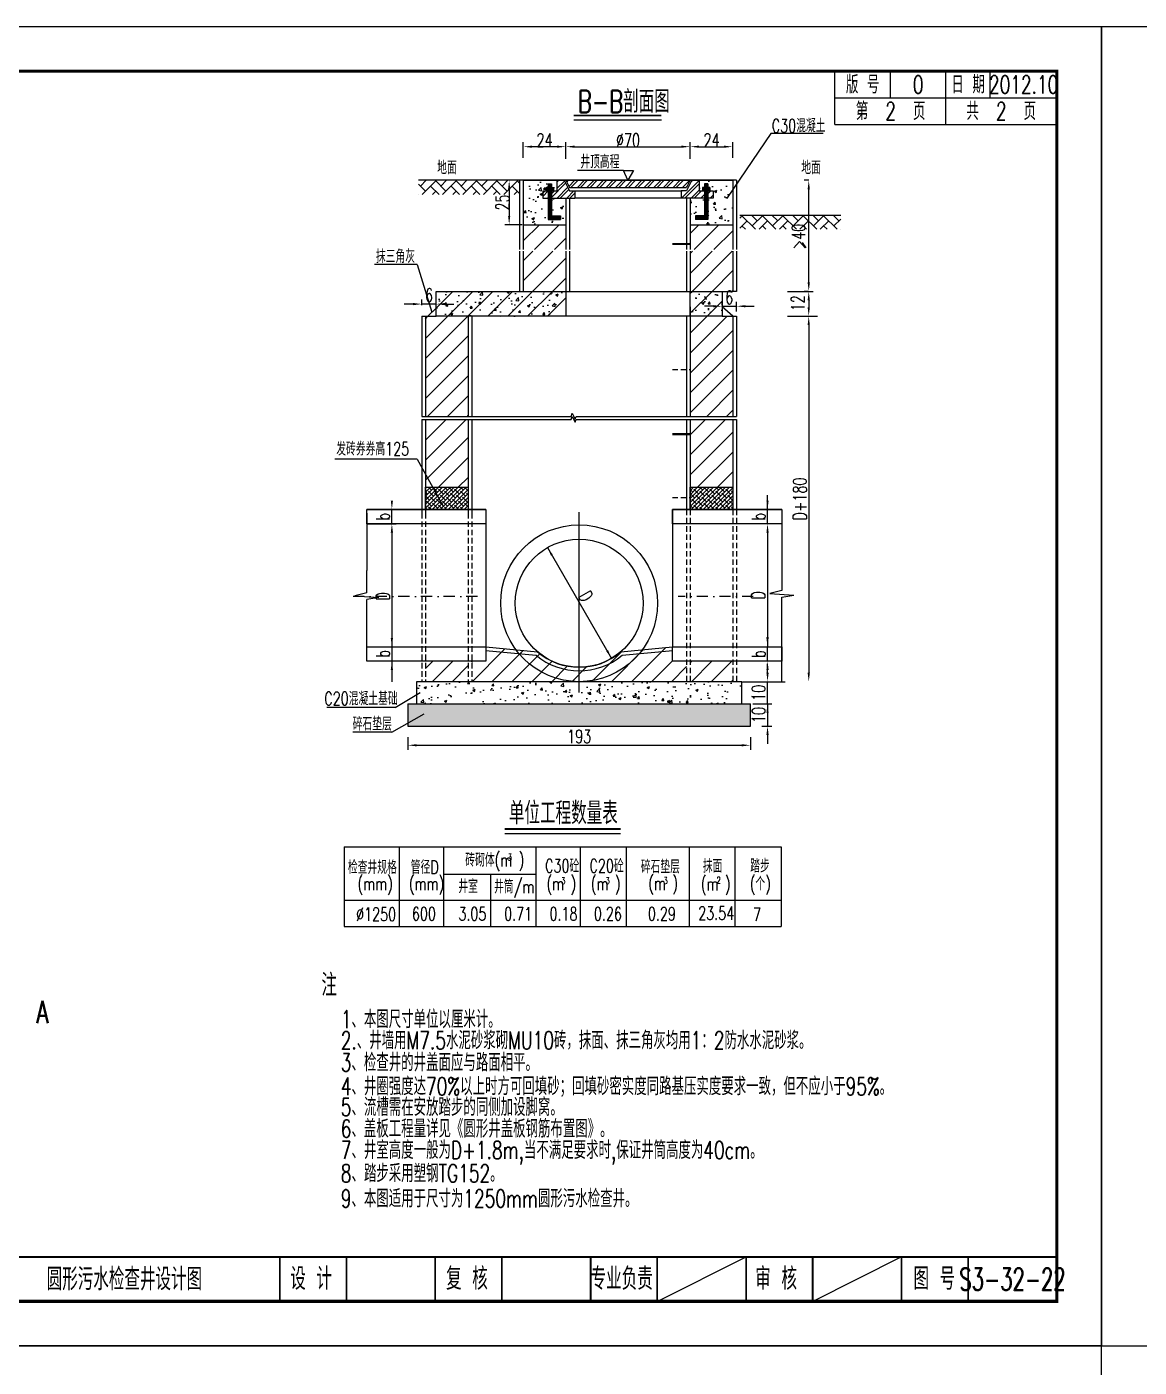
# Model space of a CAD drawing. Extents: x 5781 to 12795, y 1434 to 2653.
# Drawn here: x 8797.8 to 9048.3, y 2089.3 to 2391.2 of the extents above; entities that cross this region are included whole.
import ezdxf
from ezdxf.enums import TextEntityAlignment as Align

# ---------------------------------------------------------------- set-up
doc = ezdxf.new("R2010")
doc.units = 0
doc.header["$LTSCALE"] = 5
doc.linetypes.add('DASHDOT', pattern=[1, 0.5, -0.25, 0, -0.25])
doc.linetypes.add('HIDDEN', pattern=[0.375, 0.25, -0.125])
doc.layers.get('0').update_dxf_attribs({"linetype": 'CONTINUOUS'})
for name, color, linetype in [('YOLLOW', 7, 'CONTINUOUS'), ('中心线', 2, 'DASHDOT'), ('图框', 7, 'CONTINUOUS'), ('填充', 8, 'CONTINUOUS'), ('尺寸标注', 4, 'CONTINUOUS'), ('文字', 7, 'CONTINUOUS'), ('文字字符', 7, 'CONTINUOUS'), ('结构', 7, 'CONTINUOUS'), ('结构1', 1, 'CONTINUOUS'), ('结构2', 7, 'CONTINUOUS'), ('钢筋', 1, 'CONTINUOUS'), ('钢筋2', 3, 'CONTINUOUS')]:
    doc.layers.add(name, color=color, linetype=linetype)
doc.styles.get("Standard").update_dxf_attribs({"font": 'simplex1.shx', "width": 0.7, "bigfont": 'hztxt.shx'})
pattern_1 = [(45, (7408.7392, 2790.806), (-2.245064, 2.245064), [])]
pattern_2 = [(50, (7408.739, 2790.806), (5.46554, -0.478173), [0.5715, -6.2865]), (355, (7408.739, 2790.806), (-1.057285, 5.7317), [0.4572, -5.0292]), (100.451, (7409.1947, 2790.766), (4.408275, 5.2535), [0.4857, -5.3427]), (46.1842, (7408.739, 2792.33), (8.13237, -1.26127), [0.85725, -9.42975]), (96.6356, (7409.417, 2792.225), (7.122127, 7.422767), [0.72855, -8.01405]), (351.184, (7408.739, 2792.33), (7.12214, 7.422754), [0.6858, -7.5438]), (21, (7409.501, 2791.949), (4.548446, -3.067966), [0.5715, -6.2865]), (326, (7409.501, 2791.949), (1.85406, 5.525639), [0.4572, -5.0292]), (71.4514, (7409.88, 2791.6933), (6.402495, 2.457686), [0.4857, -5.3427]), (37.5, (7408.7392, 2790.806), (0.092658, 2.5366512), [0, -4.96824, 0, -5.1054, 0, -5.04825]), (7.5, (7408.7392, 2790.806), (2.00459, 3.0054172), [0, -2.91084, 0, -4.85394, 0, -1.92405]), (327.5, (7407.04, 2790.806), (4.0677179, -0.1718623), [0, -1.905, 0, -5.9436, 0, -7.8867]), (317.5, (7406.278, 2790.806), (4.4438754, 0.762795), [0, -2.4765, 0, -3.94716, 0, -5.6007])]

# ---------------------------------------------------------------- blocks, each defined once
blk = doc.blocks.new('series')
at = {"width": 0.75}
for tag, height, p in [('页码', 4, (-35, -19)), ('图名', 5, (-220, -282)), ('图号', 5, (-20, -282))]:
    blk.add_attdef(tag, text='', height=height, dxfattribs=at).set_placement(p, align=Align.MIDDLE_CENTER)
blk = doc.blocks.new('DIM')
at = {"layer": '尺寸标注'}
blk.add_solid([(-1, -0.125), (-1, 0.125), (0, 0)], dxfattribs=at)
blk = doc.blocks.new('123')
at = {"layer": '图框'}
blk.add_lwpolyline([(6201.38, 2092.12), (6201.38, 2389.12), (5781.38, 2389.12), (5781.38, 2092.12)], close=True, dxfattribs=at)

msp = doc.modelspace()

# ---------------------------------------------------------------- hatches: boundary and pattern name
at = {"layer": '填充'}
h = msp.add_hatch(dxfattribs=at)
h.set_pattern_fill('AR-HBONE', color=8, scale=0.016, style=0)
h.set_pattern_definition([(45, (9180.715, 2148.3971), (2e-16, 2.2989456), [4.8768, -1.6256]), (135, (9181.8645, 2149.5466), (2e-16, 2.2989456), [4.8768, -1.6256])])
h.paths.add_polyline_path([(8908.8041, 2356.5997), (8886.0381, 2356.5997), (8886.0381, 2353.3997), (8908.8041, 2353.3997)])
h = msp.add_hatch(dxfattribs=at)
h.set_pattern_fill('AR-CONC', color=8, scale=0.03, style=0)
h.set_pattern_definition(pattern_2)
h.paths.add_polyline_path([(8909.6041, 2346.6004), (8919.2041, 2346.6004), (8919.2041, 2352.6004), (8916.0041, 2352.6004), (8916.0041, 2348.6004), (8918.0041, 2348.6004), (8918.0041, 2347.8004), (8915.2041, 2347.8004), (8915.2041, 2352.6004), (8914.0041, 2352.6004), (8914.0041, 2354.2004), (8914.8041, 2354.2004), (8914.8041, 2355.0004), (8915.2041, 2355.0004), (8915.2041, 2355.8004), (8916.0041, 2355.8004), (8916.0041, 2355.0004), (8916.4041, 2355.0004), (8916.4041, 2354.2004), (8917.2041, 2354.2004), (8917.2041, 2356.5997), (8909.6041, 2356.5997)])
h.paths.add_polyline_path([(8956.8041, 2356.5997), (8949.2041, 2356.5997), (8949.2041, 2354.2004), (8950.0041, 2354.2004), (8950.0041, 2355.0004), (8950.4041, 2355.0004), (8950.4041, 2355.8004), (8951.2041, 2355.8004), (8951.2041, 2355.0004), (8951.6041, 2355.0004), (8951.6041, 2354.2004), (8952.4041, 2354.2004), (8952.4041, 2352.6004), (8951.2041, 2352.6004), (8951.2041, 2347.8004), (8948.4041, 2347.8004), (8948.4041, 2348.6004), (8950.4041, 2348.6004), (8950.4041, 2352.6004), (8947.2041, 2352.6004), (8947.2041, 2346.6004), (8956.8041, 2346.6004)])
h = msp.add_hatch(dxfattribs=at)
h.set_pattern_fill('ANSI32', scale=0.16, style=0)
h.set_pattern_definition([(45, (9180.715, 2167.7818), (-1.077631, 1.077631), []), (45, (9181.4334, 2167.7818), (-1.077631, 1.077631), [])])
h.paths.add_polyline_path([(8919.2041, 2356.6004), (8920.0041, 2355.0004), (8933.2041, 2355.0004), (8933.2041, 2356.6004)])
h.paths.add_polyline_path([(8946.4041, 2355.0004), (8947.2041, 2356.6004), (8933.2041, 2356.6004), (8933.2041, 2355.0004)])
h.paths.add_polyline_path([(8949.2041, 2354.2004), (8949.2041, 2356.6004), (8947.6025, 2356.6004), (8946.4025, 2354.2004), (8945.2041, 2354.2004), (8945.2041, 2352.6004), (8952.4041, 2352.6004), (8952.4041, 2354.2004)])
h.paths.add_polyline_path([(8921.2041, 2352.6004), (8921.2041, 2354.2004), (8920.0057, 2354.2004), (8918.8057, 2356.6004), (8917.2041, 2356.6004), (8917.2041, 2354.2004), (8914.0041, 2354.2004), (8914.0041, 2352.6004)])
h = msp.add_hatch(dxfattribs=at)
h.set_pattern_fill('AR-HBONE', color=8, scale=0.016, style=0)
h.set_pattern_definition([(135, (8686.445, 2140.5614), (-2e-16, 2.2989456), [4.8768, -1.6256]), (45, (8685.2955, 2141.7109), (-2e-16, 2.2989456), [4.8768, -1.6256])])
h.paths.add_polyline_path([(8958.3559, 2348.764), (8981.1218, 2348.764), (8981.1218, 2345.564), (8958.3559, 2345.564)])
h = msp.add_hatch(dxfattribs=at)
h.set_pattern_fill('AR-CONC', color=8, scale=0.03, style=0)
h.set_pattern_definition(pattern_2)
h.paths.add_polyline_path([(8890.0041, 2325.9997), (8919.2041, 2325.9997), (8919.2041, 2331.5997), (8890.0041, 2331.5997)])
h.paths.add_polyline_path([(8947.2041, 2325.9997), (8954.4041, 2325.9997), (8954.4041, 2331.5997), (8947.2041, 2331.5997)])
h = msp.add_hatch(dxfattribs=at)
h.set_pattern_fill('ANSI31', color=8, style=0)
h.set_pattern_definition([(45, (7300.8107, 1483.5654), (-2.245064, 2.245064), [])])
h.paths.add_polyline_path([(8897.2041, 2302.7259), (8887.6041, 2302.7259), (8887.6041, 2287.7909), (8887.6991, 2287.4836), (8897.2041, 2287.4836)])
h.paths.add_polyline_path([(8947.2041, 2287.4836), (8956.8041, 2287.4836), (8956.8041, 2302.7259), (8947.2041, 2302.7259)])
h = msp.add_hatch(dxfattribs=at)
h.set_pattern_fill('ANSI38', color=8, scale=0.2, style=0)
h.set_pattern_definition([(45, (7300.8107, 1483.56543), (-0.4490128, 0.4490128), []), (135, (7300.8107, 1483.56543), (-1.34703842, 0.4490128), [1.5875, -0.9525])])
h.paths.add_polyline_path([(8897.2041, 2287.4836), (8887.6041, 2287.4836), (8887.6041, 2282.4836), (8897.2041, 2282.4836)])
h.paths.add_polyline_path([(8956.8041, 2287.4836), (8947.2041, 2287.4836), (8947.2041, 2282.4836), (8956.8041, 2282.4836)])
h = msp.add_hatch(dxfattribs=at)
h.set_pattern_fill('ANSI31', color=8, style=0)
edge = h.paths.add_edge_path()
edge.add_line((8912.8242, 2250.431), (8901.2041, 2251.5424))
edge.add_line((8901.2041, 2251.5424), (8901.2041, 2248.3424))
edge.add_line((8901.2041, 2248.3424), (8898.0041, 2248.3424))
edge.add_line((8898.0041, 2248.3424), (8898.0041, 2243.7061))
edge.add_line((8898.0041, 2243.7061), (8943.2041, 2243.7061))
edge.add_line((8943.2041, 2243.7061), (8946.4041, 2243.7061))
edge.add_line((8946.4041, 2243.7061), (8946.4041, 2248.3424))
edge.add_line((8946.4041, 2248.3424), (8943.2041, 2248.3424))
edge.add_line((8943.2041, 2248.3424), (8943.2041, 2251.5424))
edge.add_line((8943.2041, 2251.5424), (8931.584, 2250.431))
edge.add_arc((8922.2041, 2261.3665), 14.4072, 229.378748, 310.621252, ccw=False)
h = msp.add_hatch(dxfattribs=at)
h.set_pattern_fill('ANSI31', color=8, style=0)
edge = h.paths.add_edge_path()
edge.add_line((8887.6041, 2248.3424), (8887.6041, 2243.7061))
edge.add_line((8887.6041, 2243.7061), (8897.2041, 2243.7061))
edge.add_line((8897.2041, 2243.7061), (8897.2041, 2248.3424))
edge.add_line((8897.2041, 2248.3424), (8887.7942, 2248.3424))
h = msp.add_hatch(dxfattribs=at)
h.set_pattern_fill('ANSI31', color=8, style=0)
h.paths.add_polyline_path([(8947.2041, 2248.3424), (8947.2041, 2243.7061), (8956.8041, 2243.7061), (8956.8041, 2248.3424)])
h = msp.add_hatch(dxfattribs=at)
h.set_pattern_fill('AR-CONC', color=8, scale=0.03, style=0)
h.set_pattern_definition(pattern_2)
h.paths.add_polyline_path([(8885.6041, 2238.7061), (8958.8041, 2238.7061), (8958.8041, 2243.7061), (8885.6041, 2243.7061)])
at = {"layer": '尺寸标注'}
h = msp.add_hatch(dxfattribs=at)
h.set_pattern_fill('ANSI31', color=8, style=0)
h.set_pattern_definition(pattern_1)
h.paths.add_polyline_path([(8909.6041, 2346.6004), (8909.6041, 2341.0124), (8919.2041, 2341.0124), (8919.2041, 2346.6004)])
h.paths.add_polyline_path([(8956.8041, 2341.0124), (8956.8041, 2346.6004), (8947.2041, 2346.6004), (8947.2041, 2341.0124)])
h.paths.add_polyline_path([(8954.4041, 2331.5997), (8956.8041, 2331.5997), (8956.8041, 2340.6378), (8947.2041, 2340.6378), (8947.2041, 2331.5997)])
h.paths.add_polyline_path([(8919.2041, 2331.5997), (8919.2041, 2340.6378), (8909.6041, 2340.6378), (8909.6041, 2331.5997)])
h.paths.add_polyline_path([(8897.2041, 2325.9997), (8890.0041, 2325.9997), (8887.6041, 2325.9997), (8887.6041, 2303.45), (8897.2041, 2303.45)])
h.paths.add_polyline_path([(8947.2041, 2303.45), (8956.8041, 2303.45), (8956.8041, 2325.9997), (8954.4041, 2325.9997), (8947.2041, 2325.9997)])
h = msp.add_hatch(dxfattribs=at)
h.set_pattern_fill('ANSI31', color=8, style=0)
h.set_pattern_definition(pattern_1)
h.paths.add_polyline_path([(8890.0041, 2331.5997), (8890.0041, 2325.9997), (8919.2041, 2325.9997), (8919.2041, 2331.5997)])
h.paths.add_polyline_path([(8947.2041, 2331.5997), (8947.2041, 2325.9997), (8954.4041, 2325.9997), (8954.4041, 2331.5997)])
h = msp.add_hatch(dxfattribs=at)
h.set_pattern_fill('AR-SAND', color=8, scale=0.03, style=0)
h.set_pattern_definition([(37.5, (7962.6578, 1208.3561), (-0.0480009, 1.4682397), [0, -1.15824, 0, -1.2954, 0, -1.23825]), (7.5, (7962.6578, 1208.3561), (1.3485698, 2.1504753), [0, -0.62484, 0, -1.04394, 0, -0.40005]), (327.5, (7961.7205, 1208.3561), (2.3729771, 0.0043116), [0, -0.381, 0, -1.3716, 0, -1.7907]), (317.5, (7961.7205, 1208.3561), (2.2906694, 0.668788), [0, -0.1905, 0, -0.89916, 0, -1.0287])])
h.paths.add_polyline_path([(8883.6041, 2238.7061), (8883.6041, 2233.7061), (8960.8041, 2233.7061), (8960.8041, 2238.7061)])

# ---------------------------------------------------------------- linework, layer by layer
for p, q in [((8920.976, 2370.1837), (8940.7318, 2370.1837)), ((8908.8041, 2356.5997), (8886.0381, 2356.5997)), ((8958.3559, 2348.764), (8981.1218, 2348.764)), ((8905.4668, 2209.541), (8931.5174, 2209.541))]:
    msp.add_line(p, q)
at = {"const_width": 0.4}
for points in [[(8920.976, 2371.1837), (8940.7318, 2371.1837)], [(8905.4668, 2210.541), (8931.5174, 2210.541)]]:
    msp.add_lwpolyline(points, dxfattribs=at)
at = {"layer": 'YOLLOW'}
for q in [(8867.1722, 2293.8393), (8891.6241, 2283.0824)]:
    msp.add_line((8885.7333, 2293.8393), q, dxfattribs=at)
at = {"layer": '中心线'}
for p, q in [((8899.2766, 2262.9061), (8871.2534, 2262.9061)), ((8961.3848, 2262.9061), (8944.5053, 2262.9061))]:
    msp.add_line(p, q, dxfattribs=at)
at = {"layer": '图框'}
for p, q in [((8979.7937, 2369.1667), (8979.7937, 2381.1667)), ((8992.2937, 2375.1667), (8992.2937, 2381.1667)), ((9004.7937, 2375.1667), (9004.7937, 2381.1667)), ((9014.7937, 2375.1667), (9014.7937, 2381.1667)), ((8979.7937, 2375.1667), (9029.7937, 2375.1667)), ((9004.7937, 2369.1667), (9004.7937, 2375.1667)), ((8979.7937, 2369.1667), (9029.7937, 2369.1667)), ((8939.7937, 2104.1667), (8959.7937, 2114.1667)), ((8994.7937, 2114.1667), (8974.7937, 2104.1667))]:
    msp.add_line(p, q, dxfattribs=at)
for points, const_width in [([(9029.7937, 2381.1667), (8649.7937, 2381.1667), (8649.7937, 2104.1667), (9029.7937, 2104.1667), (9029.7937, 2381.1667)], 0.7), ([(8649.7937, 2114.1667), (9029.7937, 2114.1667)], 0.4), ([(8854.7937, 2104.1667), (8854.7937, 2114.1667)], 0.4), ([(8869.7937, 2104.1667), (8869.7937, 2114.1667)], 0.4), ([(8889.7937, 2104.1667), (8889.7937, 2114.1667)], 0.4), ([(8904.7937, 2104.1667), (8904.7937, 2114.1667)], 0.4), ([(8924.7937, 2104.1667), (8924.7937, 2114.1667)], 0.4), ([(8924.7937, 2104.1667), (8924.7937, 2114.1667)], 0.4), ([(8939.7937, 2104.1667), (8939.7937, 2114.1667)], 0.4), ([(8959.7937, 2104.1667), (8959.7937, 2114.1667)], 0.4), ([(8974.7937, 2104.1667), (8974.7937, 2114.1667)], 0.4), ([(8994.7937, 2104.1667), (8994.7937, 2114.1667)], 0.4), ([(9009.7937, 2104.1667), (9009.7937, 2114.1667)], 0.4)]:
    msp.add_lwpolyline(points, dxfattribs=dict(at, const_width=const_width))
at = {"layer": '填充'}
msp.add_line((8874.5843, 2279.2836), (8881.0302, 2279.2836), dxfattribs=at)
at = {"layer": '尺寸标注'}
for p, q in [((8965.3841, 2367.1178), (8955.5507, 2352.6349)), ((8977.1811, 2367.1178), (8965.3841, 2367.1178)), ((8909.6041, 2361.6301), (8909.6041, 2365.168)), ((8917.2044, 2364.168), (8911.6041, 2364.168)), ((8919.2041, 2361.4301), (8919.2041, 2365.168)), ((8919.2044, 2361.6301), (8919.2044, 2365.168)), ((8921.2041, 2364.168), (8945.2041, 2364.168)), ((8947.2041, 2361.4301), (8947.2041, 2365.168)), ((8947.2041, 2361.6307), (8947.2041, 2365.168)), ((8949.2041, 2364.168), (8954.8041, 2364.168)), ((8956.8041, 2361.6301), (8956.8041, 2365.168)), ((8932.197, 2358.7732), (8921.7939, 2358.7732)), ((8932.197, 2358.7732), (8934.4659, 2358.7732)), ((8933.1982, 2356.6131), (8932.197, 2358.7732)), ((8934.4659, 2358.7732), (8933.1982, 2356.6131)), ((8909.4041, 2356.5997), (8905.4439, 2356.5997)), ((8906.4439, 2354.5997), (8906.4439, 2348.6004)), ((8973.947, 2356.5997), (8972.9041, 2356.5997)), ((8973.9041, 2333.5997), (8973.9041, 2354.5997)), ((8909.4041, 2346.6004), (8905.4439, 2346.6004)), ((8972.4224, 2342.6052), (8973.2817, 2341.42)), ((8885.7333, 2337.6586), (8876.1167, 2337.6586)), ((8885.7333, 2337.6586), (8889.0604, 2326.9017)), ((8969.0869, 2331.5997), (8974.9041, 2331.5997)), ((8973.7041, 2331.5997), (8972.9041, 2331.5997)), ((8884.8041, 2328.7304), (8882.8041, 2328.7304)), ((8886.8041, 2328.4997), (8886.8041, 2329.7304)), ((8890.0041, 2328.7304), (8886.8041, 2328.7304)), ((8888.1584, 2325.9997), (8890.0041, 2327.8454)), ((8890.0041, 2328.4997), (8890.0041, 2329.7304)), ((8892.0041, 2328.7304), (8894.0041, 2328.7304)), ((8952.4041, 2328.2467), (8950.4041, 2328.2467)), ((8954.4041, 2328.4997), (8954.4041, 2329.2467)), ((8954.4041, 2328.2467), (8957.6041, 2328.2467)), ((8954.4041, 2328.0997), (8954.4041, 2325.9997)), ((8956.8041, 2325.9997), (8954.4041, 2328.0997)), ((8957.6041, 2327.0826), (8957.6041, 2329.2467)), ((8959.6041, 2328.2467), (8961.6041, 2328.2467)), ((8973.9041, 2329.5997), (8973.9041, 2327.9997)), ((8969.0869, 2325.9997), (8974.9041, 2325.9997)), ((8969.0869, 2325.9997), (8974.9041, 2325.9997)), ((8973.9955, 2325.9997), (8975.9041, 2325.9997)), ((8973.9041, 2323.9997), (8973.9041, 2245.7061)), ((8964.6255, 2282.4836), (8964.6255, 2285.6836)), ((8880.0302, 2279.2836), (8880.0302, 2282.4836)), ((8964.6255, 2279.2836), (8964.6255, 2282.4836)), ((8967.785, 2279.2836), (8963.8417, 2279.2836)), ((8880.0302, 2277.2836), (8880.0302, 2246.9061)), ((8880.0302, 2277.2836), (8880.0302, 2275.2836)), ((8964.6255, 2277.2836), (8964.6255, 2251.5424)), ((8964.6255, 2277.2836), (8964.6255, 2275.2836)), ((8915.0791, 2273.8885), (8929.486, 2248.935)), ((8964.6255, 2248.3424), (8964.6255, 2251.5424)), ((8880.0302, 2246.9061), (8880.0302, 2243.7061)), ((8967.785, 2248.3424), (8963.8417, 2248.3424)), ((8964.6255, 2245.7061), (8964.6255, 2247.7061)), ((8959.0041, 2243.7061), (8963.6213, 2243.7061)), ((8959.0041, 2243.7061), (8963.6213, 2243.7061)), ((8961.2084, 2243.7061), (8965.6255, 2243.7061)), ((8961.3041, 2243.7061), (8965.6255, 2243.7061)), ((8963.3084, 2243.7061), (8965.6255, 2243.7061)), ((8963.3127, 2243.7061), (8968.5812, 2243.7061)), ((8964.6255, 2238.7061), (8964.6255, 2243.7061)), ((8880.7965, 2237.8583), (8886.4226, 2241.2312)), ((8880.7965, 2237.8583), (8865.3761, 2237.8583)), ((8961.3041, 2238.7061), (8965.6255, 2238.7061)), ((8963.3084, 2238.7061), (8965.6255, 2238.7061)), ((8963.3084, 2238.7061), (8965.6255, 2238.7061)), ((8964.6255, 2238.7061), (8964.6255, 2233.7061)), ((8964.6255, 2236.7061), (8964.6255, 2234.7061)), ((8964.6255, 2236.7061), (8964.6255, 2234.7061)), ((8880.0447, 2232.3583), (8887.3284, 2236.4581)), ((8963.3084, 2233.7061), (8965.6255, 2233.7061)), ((8880.0447, 2232.3583), (8871.2158, 2232.3583)), ((8883.6041, 2231.2061), (8883.6041, 2228.3855)), ((8960.8041, 2231.2061), (8960.8041, 2228.3855)), ((8964.6255, 2231.7061), (8964.6255, 2229.7061)), ((8885.6041, 2229.3855), (8958.8041, 2229.3855))]:
    msp.add_line(p, q, dxfattribs=at)
at = {"layer": '尺寸标注', "ltscale": 0.5}
msp.add_line((8922.2041, 2241.2457), (8922.2041, 2281.8494), dxfattribs=at)
at = {"layer": '尺寸标注', "color": 1}
msp.add_line((8883.6041, 2238.7061), (8960.8041, 2238.7061), dxfattribs=at)
at = {"layer": '文字'}
msp.add_lwpolyline([(8803.5486, 2170.6217, 0, 0.7, 0), (8803.5486, 2168.6217, 0, 0, 0), (8803.5486, 2166.1217, 0, 0, 0), (8798.7518, 2166.1217, 0, 0, 0)], format="xyseb", dxfattribs=at)
at = {"layer": '文字字符', "color": 1, "linetype": 'ByBlock'}
for p, q in [((8869.2878, 2206.541), (8967.6964, 2206.541)), ((8869.2878, 2206.541), (8869.2878, 2188.541)), ((8967.6964, 2206.541), (8967.6964, 2188.541)), ((8869.2878, 2188.541), (8967.6964, 2188.541))]:
    msp.add_line(p, q, dxfattribs=at)
at = {"layer": '文字字符'}
for p, q in [((8881.6914, 2206.541), (8881.6914, 2188.541)), ((8891.6914, 2206.541), (8891.6914, 2188.541)), ((8912.4668, 2206.541), (8912.4668, 2194.541)), ((8912.4668, 2206.541), (8912.4668, 2188.541)), ((8922.4668, 2206.541), (8922.4668, 2188.541)), ((8932.796, 2206.541), (8932.796, 2188.541)), ((8946.9503, 2206.541), (8946.9503, 2188.541)), ((8957.2558, 2206.541), (8957.2558, 2194.541)), ((8912.4668, 2200.2771), (8891.6914, 2200.2771)), ((8902.2523, 2200.2771), (8902.2523, 2188.541)), ((8869.2878, 2194.541), (8967.6964, 2194.541)), ((8869.2878, 2194.541), (8967.6964, 2194.541)), ((8869.2878, 2194.541), (8967.6964, 2194.541)), ((8957.2558, 2194.541), (8957.2558, 2188.541))]:
    msp.add_line(p, q, dxfattribs=at)
at = {"layer": '结构'}
for p, q in [((8921.2041, 2354.2004), (8945.2041, 2354.2004)), ((8945.2041, 2352.6004), (8921.2041, 2352.6004)), ((8967.8709, 2282.493), (8967.8709, 2264.2206)), ((8874.3843, 2281.6836), (8874.3843, 2268.75)), ((8874.3843, 2263.6937), (8874.3843, 2268.75)), ((8874.3843, 2263.6937), (8871.6658, 2263.0013)), ((8967.8709, 2264.2206), (8965.1524, 2263.5282)), ((8871.6658, 2263.0013), (8877.0582, 2262.6891)), ((8877.0582, 2262.6891), (8874.3843, 2262.2273)), ((8874.3843, 2251.5424), (8874.3843, 2262.2273)), ((8965.1524, 2263.5282), (8970.5448, 2263.216)), ((8967.8709, 2262.7654), (8970.5448, 2263.216)), ((8967.8709, 2243.7061), (8967.8709, 2262.7654))]:
    msp.add_line(p, q, dxfattribs=at)
for points in [[(8886.8041, 2303.45), (8920.4236, 2303.45), (8920.6275, 2304.1742), (8921.2738, 2302.847), (8921.5009, 2303.45), (8957.6041, 2303.45)], [(8886.8041, 2302.7259), (8920.4236, 2302.7259), (8920.6275, 2303.4501), (8921.2738, 2302.1228), (8921.5009, 2302.7259), (8957.6041, 2302.7259)]]:
    msp.add_lwpolyline(points, dxfattribs=at)
for radius in [17.6604, 14.4072]:
    msp.add_circle((8922.2041, 2261.3665), radius, dxfattribs=at)
at = {"layer": '结构1'}
for p, q in [((8943.2041, 2342.3997), (8947.2041, 2342.3997)), ((8943.2041, 2342.1997), (8947.2041, 2342.1997)), ((8943.2041, 2299.5997), (8947.2041, 2299.5997)), ((8943.2041, 2299.3997), (8947.2041, 2299.3997)), ((8901.1279, 2250.746), (8912.4995, 2249.6584)), ((8931.9087, 2249.6584), (8943.2803, 2250.746)), ((8958.8041, 2243.7061), (8885.6041, 2243.7061)), ((8885.6041, 2243.7061), (8885.6041, 2238.7061)), ((8958.8041, 2238.7061), (8958.8041, 2243.7061)), ((8883.6041, 2238.7061), (8883.6041, 2233.7061)), ((8960.8041, 2233.7061), (8960.8041, 2238.7061)), ((8883.6041, 2233.7061), (8960.8041, 2233.7061))]:
    msp.add_line(p, q, dxfattribs=at)
at = {"layer": '结构1', "linetype": 'HIDDEN'}
for p, q in [((8943.2041, 2313.9997), (8947.2041, 2313.9997)), ((8943.2041, 2285.1997), (8947.2041, 2285.1997)), ((8947.2041, 2282.4836), (8947.2041, 2243.7061)), ((8956.8041, 2282.4836), (8956.8041, 2243.7061)), ((8887.6041, 2281.6836), (8887.6041, 2243.7061)), ((8897.2041, 2281.6836), (8897.2041, 2243.7061))]:
    msp.add_line(p, q, dxfattribs=at)
at = {"layer": '结构1'}
for points in [[(8890.0041, 2331.5997), (8919.2041, 2331.5997), (8919.2041, 2325.9997), (8890.0041, 2325.9997)], [(8947.2041, 2331.5997), (8954.4041, 2331.5997), (8954.4041, 2325.9997), (8947.2041, 2325.9997)], [(8887.6041, 2287.4836), (8897.2041, 2287.4836), (8897.2041, 2282.4836), (8887.6041, 2282.4836)], [(8947.2041, 2287.4836), (8956.8041, 2287.4836), (8956.8041, 2282.4836), (8947.2041, 2282.4836)], [(8874.3843, 2282.4836), (8901.2041, 2282.4836), (8901.2041, 2279.2836), (8874.3843, 2279.2836)], [(8943.2041, 2282.4836), (8967.8709, 2282.4836), (8967.8709, 2279.2836), (8943.2041, 2279.2836)], [(8874.3843, 2251.5424), (8901.2041, 2251.5424), (8901.2041, 2248.3424), (8874.3843, 2248.3424)], [(8943.2041, 2251.5424), (8967.8709, 2251.5424), (8967.8709, 2248.3424), (8943.2041, 2248.3424)]]:
    msp.add_lwpolyline(points, close=True, dxfattribs=at)
msp.add_arc((8922.2041, 2261.3665), 15.2072, 230.345296, 309.654704, dxfattribs=at)
at = {"layer": '结构2'}
for p, q in [((8901.2041, 2282.4836), (8874.3843, 2282.4836)), ((8967.8709, 2282.4836), (8943.2041, 2282.4836)), ((8943.2041, 2282.4836), (8943.2041, 2251.5424)), ((8901.2041, 2279.2836), (8874.3843, 2279.2836)), ((8901.2041, 2281.6836), (8901.2041, 2251.5424)), ((8967.8709, 2279.2836), (8943.2041, 2279.2836))]:
    msp.add_line(p, q, dxfattribs=at)
msp.add_lwpolyline([(8890.0041, 2331.5997), (8954.4041, 2331.5997), (8954.4041, 2325.9997), (8890.0041, 2325.9997)], close=True, dxfattribs=at)
at = {"layer": '钢筋', "linetype": 'Continuous'}
for p, q in [((8909.6041, 2356.6004), (8956.8041, 2356.6004)), ((8909.6041, 2356.6004), (8909.6041, 2346.6004)), ((8956.8041, 2356.6004), (8956.8041, 2346.6004)), ((8919.2041, 2352.6004), (8919.2041, 2346.6004)), ((8947.2041, 2352.6004), (8947.2041, 2346.6004)), ((8909.6041, 2346.6004), (8909.6041, 2341.0124)), ((8919.2041, 2346.6004), (8919.2041, 2341.0124)), ((8947.2041, 2346.6004), (8947.2041, 2341.0124)), ((8956.8041, 2346.6004), (8956.8041, 2341.0124)), ((8909.6041, 2340.6378), (8909.6041, 2331.5997)), ((8919.2041, 2340.6378), (8919.2041, 2331.5997)), ((8947.2041, 2340.6378), (8947.2041, 2331.5997)), ((8956.8041, 2340.6378), (8956.8041, 2331.5997)), ((8947.2041, 2328.0997), (8947.2041, 2303.45)), ((8887.6041, 2325.9997), (8887.6041, 2303.45)), ((8897.2041, 2325.9997), (8897.2041, 2303.45)), ((8956.8041, 2325.9997), (8956.8041, 2303.45)), ((8887.6041, 2302.7259), (8887.6041, 2281.6836)), ((8897.2041, 2302.7259), (8897.2041, 2281.6836)), ((8947.2041, 2302.7259), (8947.2041, 2282.4836)), ((8956.8041, 2302.7259), (8956.8041, 2282.4836))]:
    msp.add_line(p, q, dxfattribs=at)
at = {"layer": '钢筋'}
for p, q in [((8917.2041, 2356.6004), (8917.2041, 2354.2004)), ((8918.8057, 2356.6004), (8920.0057, 2354.2004)), ((8919.2041, 2356.6004), (8920.0041, 2355.0004)), ((8920.0041, 2355.0004), (8946.4041, 2355.0004)), ((8947.6025, 2356.6004), (8946.4025, 2354.2004)), ((8947.2041, 2356.6004), (8946.4041, 2355.0004)), ((8949.2041, 2356.6004), (8949.2041, 2354.2004)), ((8914.0041, 2354.2004), (8917.2041, 2354.2004)), ((8914.0041, 2354.2004), (8914.0041, 2352.6004)), ((8914.0041, 2352.6004), (8921.2041, 2352.6004)), ((8920.0057, 2354.2004), (8921.2041, 2354.2004)), ((8921.2041, 2354.2004), (8921.2041, 2352.6004)), ((8946.4025, 2354.2004), (8945.2041, 2354.2004)), ((8945.2041, 2354.2004), (8945.2041, 2352.6004)), ((8952.4041, 2352.6004), (8945.2041, 2352.6004)), ((8949.2041, 2354.2004), (8952.4041, 2354.2004)), ((8952.4041, 2354.2004), (8952.4041, 2352.6004)), ((8909.6041, 2346.6004), (8919.2041, 2346.6004)), ((8947.2041, 2346.6004), (8956.8041, 2346.6004)), ((8947.2041, 2331.5997), (8956.8041, 2331.5997))]:
    msp.add_line(p, q, dxfattribs=at)
at = {"layer": '钢筋', "color": 3, "linetype": 'HIDDEN'}
for p, q in [((8946.4041, 2282.4836), (8946.4041, 2243.7061)), ((8957.6041, 2282.4836), (8957.6041, 2243.7061)), ((8886.8041, 2281.6836), (8886.8041, 2243.7061)), ((8898.0041, 2281.6836), (8898.0041, 2243.7061))]:
    msp.add_line(p, q, dxfattribs=at)
at = {"layer": '钢筋2', "linetype": 'Continuous'}
for p, q in [((8908.8041, 2356.6004), (8908.8041, 2341.0124)), ((8957.6041, 2356.6004), (8957.6041, 2341.0124)), ((8920.0041, 2352.6004), (8920.0041, 2341.0124)), ((8946.4041, 2352.6004), (8946.4041, 2341.0124)), ((8908.8041, 2340.6378), (8908.8041, 2331.5997)), ((8920.0041, 2340.6378), (8920.0041, 2331.5997)), ((8946.4041, 2340.6378), (8946.4041, 2331.5997)), ((8957.6041, 2340.6378), (8957.6041, 2331.5997)), ((8957.6041, 2331.5997), (8956.8041, 2331.5997)), ((8886.8041, 2325.9997), (8886.8041, 2303.45)), ((8886.8041, 2325.9997), (8890.0041, 2325.9997)), ((8898.0041, 2325.9997), (8898.0041, 2303.45)), ((8946.4041, 2325.9997), (8946.4041, 2303.45)), ((8954.4041, 2325.9997), (8957.6041, 2325.9997)), ((8957.6041, 2325.9997), (8957.6041, 2303.45)), ((8886.8041, 2302.7259), (8886.8041, 2281.6836)), ((8898.0041, 2302.7259), (8898.0041, 2281.6836)), ((8946.4041, 2302.7259), (8946.4041, 2282.4836)), ((8957.6041, 2302.7259), (8957.6041, 2282.4836)), ((8901.2041, 2251.5424), (8912.8242, 2250.431)), ((8931.584, 2250.431), (8943.2041, 2251.5424))]:
    msp.add_line(p, q, dxfattribs=at)
at = {"layer": '钢筋2'}
msp.add_line((8957.6041, 2356.5997), (8908.8041, 2356.5997), dxfattribs=at)
at = {"layer": '钢筋2', "color": 7, "linetype": 'Continuous'}
for p, q in [((8914.8041, 2355.0004), (8916.4041, 2355.0004)), ((8914.8041, 2355.0004), (8914.8041, 2354.2004)), ((8914.8041, 2354.8004), (8916.4041, 2354.8004)), ((8914.8041, 2354.6004), (8916.4041, 2354.6004)), ((8914.8041, 2354.4004), (8916.4041, 2354.4004)), ((8915.2041, 2355.8004), (8916.0041, 2355.8004)), ((8915.2041, 2355.8004), (8915.2041, 2347.8004)), ((8915.4041, 2355.8004), (8915.4041, 2348.0004)), ((8915.6041, 2355.8004), (8915.6041, 2348.2004)), ((8915.8041, 2355.8004), (8915.8041, 2348.4004)), ((8916.0041, 2355.8004), (8916.0041, 2348.6004)), ((8916.4041, 2355.0004), (8916.4041, 2354.2004)), ((8951.6041, 2355.0004), (8950.0041, 2355.0004)), ((8950.0041, 2355.0004), (8950.0041, 2354.2004)), ((8951.6041, 2354.8004), (8950.0041, 2354.8004)), ((8951.6041, 2354.6004), (8950.0041, 2354.6004)), ((8951.6041, 2354.4004), (8950.0041, 2354.4004)), ((8951.2041, 2355.8004), (8950.4041, 2355.8004)), ((8950.4041, 2355.8004), (8950.4041, 2348.6004)), ((8950.6041, 2355.8004), (8950.6041, 2348.4004)), ((8950.8041, 2355.8004), (8950.8041, 2348.2004)), ((8951.0041, 2355.8004), (8951.0041, 2348.0004)), ((8951.2041, 2355.8004), (8951.2041, 2347.8004)), ((8951.6041, 2355.0004), (8951.6041, 2354.2004)), ((8915.6041, 2348.2004), (8918.0041, 2348.2004)), ((8915.8041, 2348.4004), (8918.0041, 2348.4004)), ((8916.0041, 2348.6004), (8918.0041, 2348.6004)), ((8918.0041, 2348.6004), (8918.0041, 2347.8004)), ((8948.4041, 2348.6004), (8948.4041, 2347.8004)), ((8950.4041, 2348.6004), (8948.4041, 2348.6004)), ((8950.6041, 2348.4004), (8948.4041, 2348.4004)), ((8950.8041, 2348.2004), (8948.4041, 2348.2004)), ((8915.2041, 2347.8004), (8918.0041, 2347.8004)), ((8915.4041, 2348.0004), (8918.0041, 2348.0004)), ((8951.0041, 2348.0004), (8948.4041, 2348.0004)), ((8951.2041, 2347.8004), (8948.4041, 2347.8004))]:
    msp.add_line(p, q, dxfattribs=at)
at = {"layer": '钢筋2', "linetype": 'Continuous'}
msp.add_arc((8922.2041, 2261.3665), 14.4072, 229.378748, 310.621252, dxfattribs=at)

# ---------------------------------------------------------------- block references
at = {"layer": '图框'}
ref = msp.add_blockref('series', (9039.7937, 2391.1667), dxfattribs=at)
ref.add_attrib('页码', '第  2  页    共  2  页', dxfattribs={"layer": '0', "height": 4, "width": 0.7}).set_placement((9004.7937, 2372.1667), align=Align.MIDDLE_CENTER)
ref.add_attrib('图名', '圆形污水检查井设计图', dxfattribs={"layer": '0', "height": 5, "width": 0.7}).set_placement((8819.7937, 2109.1667), align=Align.MIDDLE_CENTER)
ref.add_attrib('图号', 'S3-32-22', dxfattribs={"layer": '0', "height": 5, "width": 0.65}).set_placement((9019.7937, 2109.1667), align=Align.MIDDLE_CENTER)
at = {"layer": '填充', "xscale": 2, "yscale": 2, "zscale": 2}
for p, rotation in [((8906.4439, 2356.5997), 90), ((8880.0302, 2279.2836), 90), ((8964.6255, 2251.7424), 270)]:
    msp.add_blockref('DIM', p, dxfattribs=dict(at, rotation=rotation))
at = {"layer": '尺寸标注'}
for p in [(2838.4169, 2.046), (3258.4169, 2.046), (2838.4169, -294.954)]:
    msp.add_blockref('123', p, dxfattribs=at)
at = {"layer": '尺寸标注', "yscale": 2, "zscale": 2}
for p, xscale, rotation in [((8909.6041, 2364.168), 2, 180), ((8919.2041, 2364.168), 2, 180), ((8947.2041, 2364.168), 2, 180), ((8973.9041, 2356.5997), 2, 90), ((8906.4439, 2346.6004), 2, 270), ((8973.9041, 2331.5997), 2, 270), ((8973.9041, 2331.5997), 2, 90), ((8890.0041, 2328.7304), 2, 180), ((8957.6041, 2328.2467), 2, 180), ((8973.9041, 2325.9997), 2, 270), ((8973.9041, 2325.9997), 2, 90), ((8880.0302, 2282.4836), 2, 270), ((8964.6255, 2282.4836), 2, 270), ((8880.0302, 2279.2836), 2, 90), ((8964.6255, 2279.2836), 2, 90), ((8964.6255, 2279.2836), 2, 90), ((8915.0791, 2273.8885), 2.000000000000164, 119.9999999999973), ((8880.0302, 2251.5424), -2, 90), ((8964.6255, 2251.5424), 2, 270), ((8929.5029, 2248.945), 2.000000000000164, 299.9999999999972), ((8880.0302, 2248.3424), 2, 90), ((8964.6255, 2248.3424), 2, 90), ((8964.6255, 2248.3424), 2, 90), ((8964.6255, 2243.7061), 2, 270), ((8973.9041, 2243.7061), 2, 270), ((8964.6255, 2238.7061), 2, 90), ((8964.6255, 2238.7061), 2, 90), ((8964.6255, 2233.7061), 2, 90), ((8883.6041, 2229.3855), 2, 180)]:
    msp.add_blockref('DIM', p, dxfattribs=dict(at, xscale=xscale, rotation=rotation))
at = {"layer": '尺寸标注', "xscale": 2, "yscale": 2, "zscale": 2}
for p in [(8919.2044, 2364.168), (8947.2041, 2364.168), (8956.8041, 2364.168), (8886.8041, 2328.7304), (8954.4041, 2328.2467), (8960.8041, 2229.3855)]:
    msp.add_blockref('DIM', p, dxfattribs=at)

# ---------------------------------------------------------------- texts
at = {"layer": '图框', "color": 7, "width": 0.7}
for s, height, p in [('版 号', 4, (8986.0437, 2378.1667)), ('0', 4, (8998.5437, 2378.1667)), ('日 期', 4, (9009.7937, 2378.1667)), ('2012.10', 4, (9022.2937, 2378.1667)), ('设 计', 5, (8861.8384, 2109.2613)), ('复 核', 5, (8896.9332, 2109.2613)), ('专业负责', 5, (8931.7839, 2109.2613)), ('审 核', 5, (8966.5577, 2109.2613)), ('图 号', 5, (9002.1769, 2109.2613))]:
    msp.add_text(s, height=height, dxfattribs=at).set_placement(p, align=Align.MIDDLE_CENTER)
msp.add_text('注', height=5, dxfattribs=at).set_placement((8864.1728, 2177.9004), align=Align.TOP_LEFT)
at = {"layer": '尺寸标注', "color": 7, "width": 0.7}
for s, rotation, p in [('>40', 90, (8973.1174, 2341.0367)), ('12', 90, (8972.9325, 2327.1235)), ('D', 300, (8921.9514, 2262.9853)), ('D', 90, (8964.0115, 2262.2567)), ('D', 90, (8879.5302, 2262.0321))]:
    msp.add_text(s, height=3, rotation=rotation, dxfattribs=at).set_placement(p)
at = {"layer": '尺寸标注', "color": 7, "linetype": 'Continuous', "width": 0.7}
for s, p in [('1、本图尺寸单位以厘米计。', (8868.5304, 2165.6878)), ('2.、井墙用M7.5水泥砂浆砌MU10砖，抹面、抹三角灰均用1：2防水水泥砂浆。', (8868.5304, 2160.9351)), ('3、检查井的井盖面应与路面相平。', (8868.5304, 2155.9588)), ('4、井圈强度达70%%%以上时方可回填砂；回填砂密实度同路基压实度要求一致，但不应小于95%%%。', (8868.5304, 2150.5903)), ('5、流槽需在安放踏步的同侧加设脚窝。', (8868.5304, 2145.9079)), ('6、盖板工程量详见《圆形井盖板钢筋布置图》。', (8868.5304, 2141.0453)), ('7、井室高度一般为D+1.8m,当不满足要求时,保证井筒高度为40cm。', (8868.5304, 2136.2288)), ('8、踏步采用塑钢TG152。', (8868.5304, 2130.9989)), ('9、本图适用于尺寸为1250mm圆形污水检查井。', (8868.5304, 2125.317))]:
    msp.add_text(s, height=4, dxfattribs=at).set_placement(p)
at = {"layer": '尺寸标注', "color": 7, "char_height": 3, "attachment_point": 5}
for s, insert in [('\\A1;24', (8914.4043, 2365.668)), ('\\A1;%%c70', (8933.2041, 2365.668)), ('\\A1;24', (8952.0041, 2365.668)), ('\\A1;6', (8888.4041, 2330.7304)), ('\\A1;6', (8956.0041, 2330.2467)), ('193', (8922.2041, 2231.3855))]:
    msp.add_mtext(s, dxfattribs=dict(at, insert=insert))
at = {"layer": '尺寸标注', "color": 7, "char_height": 3, "attachment_point": 5, "rotation": 90}
for s, insert in [('\\A1;25', (8904.9439, 2351.6)), ('D+180', (8971.9041, 2284.8529)), ('b', (8878.0302, 2280.8836)), ('b', (8962.6255, 2280.8836)), ('b', (8878.0302, 2250.0129)), ('b', (8962.6255, 2249.9424)), ('\\A1;10', (8962.6255, 2241.2061)), ('\\A1;10', (8962.6255, 2236.2061))]:
    msp.add_mtext(s, dxfattribs=dict(at, insert=insert))
at = {"layer": '文字', "color": 7, "width": 0.7}
for s, height, p in [('B-B剖面图', 5, (8921.906, 2371.8415)), ('单位工程数量表', 5, (8906.3968, 2211.6042)), ('%%C1250', 3, (8871.9738, 2189.8172))]:
    msp.add_text(s, height=height, dxfattribs=at).set_placement(p)
msp.add_text('A', height=5, dxfattribs=at).set_placement((8801.3336, 2169.3258), align=Align.MIDDLE_CENTER)
at = {"layer": '文字字符', "color": 7, "width": 0.7}
for s, p in [('C30混凝土', (8971.6354, 2369.0491)), ('地面', (8892.4303, 2359.6186)), ('地面', (8974.4222, 2359.6186)), ('抹三角灰', (8880.8333, 2339.6199)), ('发砖券券高125', (8875.7061, 2296.2909)), ('C20混凝土基础', (8873.0782, 2240.0439)), ('碎石垫层', (8875.6178, 2234.3516))]:
    msp.add_text(s, height=3, dxfattribs=at).set_placement(p, align=Align.MIDDLE)
for s, height, p in [('检查井规格', 3, (8870.1234, 2200.4256)), ('管径D', 3, (8884.2801, 2200.4256)), ('砖砌体(m )', 3, (8896.5616, 2202.0569)), ('3', 1.5, (8906.0976, 2203.4061)), ('C30砼', 3, (8914.536, 2200.7313)), ('C20砼', 3, (8924.536, 2200.7313)), ('碎石垫层', 3, (8936.0805, 2200.5308)), ('抹面', 3, (8950.04, 2200.6715)), ('踏步', 3, (8960.7202, 2200.7313)), ('(m )', 3, (8937.7769, 2196.792)), ('(mm)', 3, (8872.2947, 2196.7252)), ('(mm)', 3, (8883.875, 2196.7252)), ('井室', 3, (8894.9894, 2196.0976)), ('井筒/m', 3, (8903.0221, 2196.0456)), ('(m )', 3, (8914.8347, 2196.7252)), ('3', 1.5, (8918.1561, 2198.1229)), ('(m )', 3, (8924.8347, 2196.7252)), ('3', 1.5, (8928.1561, 2198.1229)), ('3', 1.5, (8941.1843, 2198.1565)), ('(m )', 3, (8949.6121, 2196.6653)), ('2', 1.5, (8953.1355, 2198.2242)), ('(个)', 3, (8960.6207, 2196.7252)), ('600', 3, (8884.5428, 2189.9401)), ('3.05', 3, (8895.0134, 2189.9401)), ('0.71', 3, (8905.3152, 2189.9401)), ('0.18', 3, (8915.5297, 2189.9401)), ('0.26', 3, (8925.5297, 2189.9401)), ('0.29', 3, (8937.6907, 2189.9401)), ('23.54', 3, (8949.021, 2190.0884)), ('7', 3, (8961.377, 2189.8019))]:
    msp.add_text(s, height=height, dxfattribs=at).set_placement(p)
at = {"layer": '结构', "color": 7, "width": 0.7}
msp.add_text('井顶高程', height=3, dxfattribs=at).set_placement((8922.46, 2359.2732))

doc.saveas('drawing.dxf')
